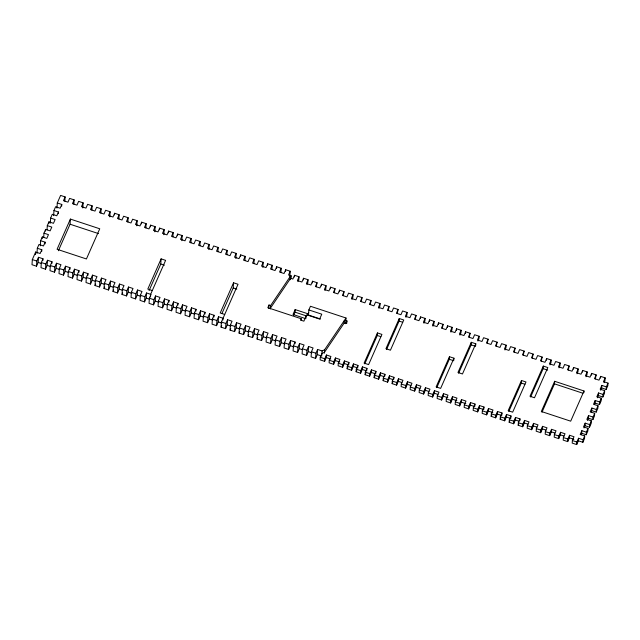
<?xml version="1.0" encoding="UTF-8"?>
<svg xmlns="http://www.w3.org/2000/svg" width="640" height="640" viewBox="0 0 640 640"><rect width="100%" height="100%" fill="white"/><g stroke="black" fill="none" stroke-linecap="round" stroke-linejoin="round"><path stroke-width="0.96" d="M64.856 201.184L65.12 196.904L60.616 195.416L57.288 202.96L61.792 204.448L60.128 208.224L55.624 206.736L53.96 210.512L58.456 212L56.792 215.776L52.296 214.288L50.632 218.064L55.128 219.544L53.464 223.32L48.968 221.832L47.296 225.608L51.8 227.096L50.136 230.872L45.632 229.384L43.968 233.16L48.472 234.64L46.808 238.416L42.304 236.928L40.64 240.704L45.144 242.192L43.48 245.968L38.976 244.48L37.312 248.256L41.816 249.744L40.152 253.512L35.648 252.024L32.32 259.576L32 264.72L36.504 266.2L38.168 262.432L38.488 257.288L42.984 258.776L42.88 260.488M35.488 254.6L35.648 252.024M36.992 253.392L37.312 248.256M36.504 266.2L36.824 261.064L38.488 257.288M40.32 245.848L40.64 240.704M42.2 238.648L42.304 236.928M41.704 251.456L41.816 249.744M42.984 258.776L41.32 262.552L41 267.688L45.504 269.176L47.168 265.4L47.488 260.264L51.992 261.744L51.88 263.464M43.704 237.44L43.968 233.16M45.528 231.096L45.632 229.384M45.04 243.904L45.144 242.192M47.032 229.896L47.296 225.608M45.504 269.176L45.824 264.032L47.488 260.264M48.856 223.552L48.968 221.832M50.312 223.2L50.632 218.064M51.992 261.744L50.328 265.52L50.008 270.664L54.512 272.152L56.176 268.376L56.488 263.232L60.992 264.72L59.328 268.496L59.008 273.64L63.512 275.12L65.176 271.352L65.496 266.208L70 267.696L69.888 269.408M53.64 215.656L53.96 210.512M56.968 208.104L57.288 202.96M54.512 272.152L54.824 267.008L56.488 263.232M58.352 213.712L58.456 212M61.68 206.168L61.792 204.448M63.512 275.12L63.832 269.984L65.496 266.208M58.368 250.752L70.072 224.224L70.392 219.08L99.744 228.776L86.424 258.968L57.072 249.272L70.392 219.08M70 267.696L68.336 271.472L68.016 276.608L72.512 278.096L74.176 274.32L74.496 269.184L79 270.664L78.896 272.384M73.856 204.16L74.12 199.872L69.624 198.392L67.952 202.16L63.456 200.68L65.12 196.904M72.512 278.096L72.832 272.952L74.496 269.184M79 270.664L77.336 274.44L77.016 279.584L81.52 281.072L83.184 277.296L83.504 272.152L88 273.64L87.896 275.352M82.808 207.992L83.128 202.848L78.624 201.36L76.96 205.136L72.456 203.648L74.12 199.872M81.52 281.072L81.84 275.928L83.504 272.152M88 273.64L86.336 277.416L86.024 282.552L90.52 284.04L92.184 280.264L92.504 275.128L97.008 276.616L95.344 280.384L95.024 285.528L99.528 287.016L101.192 283.24L101.512 278.096L106.008 279.584L104.344 283.36L104.024 288.504L108.528 289.984L110.192 286.216L110.512 281.072L115.016 282.56L113.352 286.336L113.032 291.472L117.536 292.96L119.2 289.184L119.512 284.048L124.016 285.536L122.352 289.304L122.032 294.448L126.536 295.936L128.2 292.16L128.52 287.016L133.024 288.504L131.352 292.28L131.04 297.424L135.536 298.904L137.2 295.136L137.52 289.992L142.024 291.48L140.36 295.256L140.04 300.392L144.544 301.88L146.208 298.104L146.528 292.968L151.024 294.448L149.36 298.224L149.048 303.368L153.544 304.856L155.208 301.08L155.528 295.936L160.032 297.424L158.368 301.2L158.048 306.336L162.552 307.824L164.216 304.048L164.536 298.912L169.032 300.4L168.928 302.112M91.864 210.104L92.128 205.824L87.624 204.336L85.96 208.112L81.464 206.624L83.128 202.848M90.52 284.04L90.84 278.904L92.504 275.128M100.864 213.08L101.128 208.792L96.632 207.304L94.968 211.08L90.464 209.592L92.128 205.824M99.528 287.016L99.84 281.872L101.512 278.096M109.816 216.912L110.136 211.768L105.632 210.28L103.968 214.056L99.464 212.568L101.128 208.792M108.528 289.984L108.848 284.848L110.512 281.072M114.528 214.968L114.64 213.256L119.136 214.744L118.872 219.024M117.536 292.96L117.848 287.816L119.512 284.048M127.88 222L128.144 217.712L123.64 216.224L121.976 220L117.472 218.512L119.136 214.744M126.536 295.936L126.856 290.792L128.52 287.016M136.824 225.824L137.144 220.688L132.64 219.2L130.976 222.976L126.48 221.488L128.144 217.712M135.536 298.904L135.856 293.768L137.52 289.992M141.544 223.888L141.648 222.176L146.152 223.656L145.88 227.944M144.544 301.88L144.864 296.736L146.528 292.968M150.544 226.856L150.648 225.144L155.152 226.632L154.832 231.776M150.472 296.888L150.632 294.32L165.616 260.352L161.112 258.864L147.8 289.064L152.296 290.544M153.544 304.856L153.864 299.712L155.528 295.936M159.544 229.832L159.656 228.12L164.152 229.608L163.84 234.744M149.088 290.544L160.792 264.008L161.112 258.864M162.552 307.824L162.864 302.688L164.536 298.912M168.552 232.808L168.656 231.088L173.16 232.576L172.896 236.864M169.032 300.4L167.368 304.168L167.048 309.312L171.552 310.8L173.216 307.024L173.536 301.88L178.04 303.368L177.928 305.08M171.552 310.8L171.872 305.656L173.536 301.88M177.552 235.776L177.664 234.064L182.16 235.552L181.848 240.696M178.04 303.368L176.376 307.144L176.056 312.288L180.56 313.768L182.224 310L182.536 304.856L187.04 306.344L185.376 310.12L185.056 315.256L189.56 316.744L191.224 312.968L191.544 307.832L196.048 309.32L195.936 311.032M180.56 313.768L180.872 308.632L182.536 304.856M190.904 242.808L191.168 238.528L186.664 237.04L185 240.808L180.496 239.328L182.16 235.552M189.56 316.744L189.88 311.6L191.544 307.832M196.048 309.32L194.376 313.088L194.064 318.232L198.56 319.72L200.224 315.944L200.544 310.8L205.048 312.288L204.944 314M199.904 245.784L200.168 241.496L195.664 240.008L194 243.784L189.504 242.296L191.168 238.528M198.56 319.72L198.88 314.576L200.544 310.8M205.048 312.288L203.384 316.064L203.064 321.208L207.568 322.688L209.232 318.92L209.552 313.776L214.048 315.264L213.944 316.976M208.856 249.608L209.176 244.472L204.672 242.984L203.008 246.76L198.504 245.272L200.168 241.496M207.568 322.688L207.888 317.552L209.552 313.776M214.048 315.264L212.384 319.04L212.064 324.176L216.568 325.664L218.232 321.888L218.552 316.752L223.056 318.232L222.952 319.952M217.912 251.728L218.176 247.44L213.672 245.96L212.008 249.728L207.512 248.248L209.176 244.472M216.568 325.664L216.888 320.52L218.552 316.752M294.976 343.736L295.08 342.016L290.576 340.536L290.264 345.672L288.6 349.448L284.096 347.96L284.416 342.824L286.08 339.048L281.576 337.56L281.256 342.704L279.592 346.472L275.088 344.992L275.408 339.848L277.072 336.072L272.576 334.584L272.256 339.728L270.592 343.504L266.088 342.016L266.408 336.872L268.072 333.104L263.568 331.616L263.248 336.752L261.584 340.528L257.088 339.04L257.4 333.904L259.072 330.128L254.568 328.64L254.248 333.784L252.584 337.552L248.08 336.072L248.4 330.928L250.064 327.152L245.56 325.664L245.248 330.808L243.576 334.584L239.08 333.096L239.4 327.952L241.064 324.184L236.56 322.696L236.24 327.832L234.576 331.608L230.072 330.12L230.392 324.984L232.056 321.208L227.56 319.72L227.24 324.864L225.576 328.64L221.072 327.152L221.392 322.008L238.032 284.264L233.536 282.784L220.216 312.976L224.72 314.464M226.912 254.704L227.176 250.416L222.68 248.928L221.016 252.704L216.512 251.216L218.176 247.44M225.576 328.64L225.888 323.496L227.56 319.72M221.92 313.544L233.216 287.92L233.536 282.784M235.864 258.528L236.184 253.392L231.68 251.904L230.016 255.68L225.512 254.192L227.176 250.416M234.576 331.608L234.896 326.472L236.56 322.696M240.576 256.592L240.688 254.872L245.184 256.36L244.92 260.648M243.576 334.584L243.896 329.44L245.56 325.664M253.928 263.616L254.192 259.336L249.688 257.848L248.024 261.624L243.52 260.136L245.184 256.36M252.584 337.552L252.904 332.416L254.568 328.64M262.872 267.448L263.192 262.312L258.688 260.824L257.024 264.592L252.528 263.112L254.192 259.336M261.584 340.528L261.904 335.384L263.568 331.616M267.592 265.512L267.696 263.792L272.2 265.28L271.928 269.568M268.808 308.432L269.016 305L270.632 305.536L290.328 276.328L291.248 275.896L291.088 278.464L290.168 278.904L270.472 308.104M270.424 308.96L270.632 305.536M270.592 343.504L270.912 338.36L272.576 334.584M276.592 268.48L276.696 266.768L281.2 268.256L280.936 272.536M279.592 346.472L279.912 341.336L281.576 337.56M285.592 271.456L285.704 269.744L290.2 271.224L289.888 276.368M290.112 279.76L290.328 276.328M288.6 349.448L288.912 344.304L290.576 340.536M294.44 277L294.544 275.288L299.048 276.768L298.888 279.344L297.888 281.608M293.56 315.4L295 312.152L295.152 309.576L308.088 313.848L307.984 315.56M295.08 342.016L293.416 345.792L293.096 350.936L297.6 352.424L299.264 348.648L299.584 343.504L304.088 344.992L302.424 348.768L302.104 353.904L306.6 355.392L308.272 351.616L308.584 346.48L313.088 347.968L311.424 351.736L311.104 356.88L315.608 358.368L317.272 354.592L317.592 349.448L322.088 350.936L324.608 349.752L346.016 318.008L310.456 306.264L308.84 309.928L308.528 315.064L320.536 319.032M297.6 352.424L297.92 347.28L299.584 343.504M303.44 279.968L303.552 278.256L308.048 279.744L307.888 282.312L306.896 284.576M301.144 320.464L301.248 318.752L267.824 307.712L269.016 305M305.992 317.872L306.096 316.16M306.6 355.392L306.92 350.256L308.584 346.48M312.448 282.944L312.552 281.232L317.056 282.72L316.232 286.8M315.608 358.368L315.928 353.224L317.592 349.448M321.448 285.92L321.552 284.2L326.056 285.688L325.896 288.264L324.896 290.528M344.304 320.544L344.144 323.12L324.448 352.32L321.936 353.512L320.264 357.28L320.112 359.856L324.608 361.344L326.272 357.568L326.432 354.992L330.936 356.48L329.272 360.256L329.112 362.824L333.616 364.312L335.28 360.536L335.44 357.968L339.936 359.456L338.272 363.232L338.112 365.8L342.616 367.288L344.28 363.512L344.44 360.944L348.944 362.424L348.84 364.144M321.824 355.224L322.088 350.936M324.4 353.176L324.608 349.752M324.608 361.344L324.768 358.768L326.432 354.992M330.456 288.888L330.56 287.176L335.064 288.664L334.232 292.744M333.616 364.312L333.776 361.744L335.44 357.968M339.456 291.864L339.56 290.152L344.064 291.64L343.24 295.72M342.616 367.288L342.776 364.712L344.44 360.944M346.016 318.008L345.696 323.152L346.8 323.512M346.848 322.656L346.96 320.944L345.856 320.576M357.84 367.112L357.944 365.4L353.448 363.912L353.288 366.488L351.624 370.256L347.12 368.776L347.28 366.2L348.944 362.424M344.064 291.64L342.4 295.408L346.904 296.896L348.568 293.12L353.064 294.608L352.912 297.176L351.912 299.448M351.624 370.256L351.776 367.688L353.448 363.912M366.84 370.088L366.952 368.376L362.448 366.888L362.288 369.456L360.624 373.232L356.12 371.744L356.28 369.176L357.944 365.4M353.064 294.608L351.4 298.384L355.904 299.872L357.568 296.096L362.072 297.584L361.248 301.664M360.624 373.232L360.784 370.664L362.448 366.888M375.848 373.064L375.952 371.344L371.448 369.864L371.288 372.432L369.624 376.208L365.128 374.72L365.288 372.152L366.952 368.376M362.072 297.584L360.408 301.36L364.912 302.84L366.576 299.072L371.072 300.552L370.248 304.632M369.624 376.208L369.784 373.632L371.448 369.864M384.848 376.032L384.96 374.32L380.456 372.832L380.296 375.408L378.632 379.176L374.128 377.688L374.288 375.12L375.952 371.344M364.76 363.856L377.272 335.488L377.432 332.92L381.928 334.408L368.616 364.6L364.112 363.112L377.432 332.92M371.072 300.552L369.408 304.328L373.912 305.816L375.576 302.04L380.08 303.528L379.92 306.096L378.92 308.36M378.632 379.176L378.792 376.608L380.456 372.832M393.856 379.008L393.96 377.296L389.456 375.808L389.296 378.376L387.632 382.152L383.136 380.664L383.288 378.096L384.96 374.32M380.08 303.528L378.416 307.304L382.912 308.792L384.576 305.016L389.08 306.504L388.256 310.584M387.632 382.152L387.792 379.584L389.456 375.808M474.888 405.76L474.992 404.048L470.488 402.56L470.328 405.136L468.664 408.912L464.16 407.424L464.32 404.848L465.984 401.08L461.488 399.592L461.328 402.16L459.664 405.936L455.16 404.448L455.32 401.88L456.984 398.104L452.48 396.616L452.32 399.192L450.656 402.96L446.16 401.472L446.312 398.904L447.984 395.128L443.48 393.648L443.32 396.216L441.656 399.992L437.152 398.504L437.312 395.936L438.976 392.16L434.472 390.672L434.312 393.24L432.648 397.016L428.152 395.528L428.312 392.96L429.976 389.184L425.472 387.696L425.312 390.272L423.648 394.04L419.144 392.56L419.304 389.984L420.968 386.216L416.472 384.728L416.312 387.296L414.648 391.072L410.144 389.584L410.304 387.016L411.968 383.24L407.464 381.752L407.304 384.32L405.64 388.096L401.136 386.608L401.296 384.04L402.96 380.264L398.464 378.776L398.304 381.352L396.64 385.128L392.136 383.64L392.296 381.064L393.96 377.296M389.08 306.504L387.416 310.272L391.92 311.76L393.584 307.984L398.088 309.472L397.256 313.552M386.592 349.44L399.096 321.08L399.256 318.512L403.76 319.992L390.44 350.192L385.944 348.704L399.256 318.512M396.64 385.128L396.8 382.552L398.464 378.776M398.088 309.472L396.424 313.248L400.92 314.736L402.584 310.96L407.088 312.448L406.928 315.016L405.928 317.28M405.64 388.096L405.8 385.528L407.464 381.752M407.088 312.448L405.424 316.224L409.928 317.704L411.592 313.936L416.088 315.424L415.264 319.504M414.648 391.072L414.8 388.496L416.472 384.728M420.488 318.624L420.592 316.904L425.096 318.392L424.936 320.96L423.936 323.232M423.648 394.04L423.808 391.472L425.472 387.696M429.488 321.592L429.6 319.88L434.096 321.368L433.936 323.936L432.944 326.2M432.648 397.016L432.808 394.448L434.472 390.672M438.496 324.568L438.6 322.856L443.104 324.336L442.28 328.416M441.656 399.992L441.816 397.416L443.48 393.648M447.496 327.536L447.6 325.824L452.104 327.312L451.944 329.88L450.944 332.144M436.784 387.64L449.296 359.272L449.456 356.704L453.96 358.192L453.848 359.904M450.656 402.96L450.816 400.392L452.48 396.616M456.504 330.512L456.608 328.8L461.112 330.288L460.952 332.856L459.952 335.12M459.664 405.936L459.824 403.368L461.488 399.592M465.504 333.488L465.608 331.768L470.112 333.256L469.288 337.336M458.616 373.224L471.128 344.864L471.288 342.296L475.784 343.776L475.68 345.496M468.664 408.912L468.824 406.336L470.488 402.56M474.992 404.048L473.328 407.824L473.168 410.392L477.672 411.88L479.336 408.104L479.488 405.536L483.992 407.024L483.888 408.736M470.112 333.256L468.448 337.032L472.952 338.52L474.616 334.744L479.112 336.232L478.96 338.8L477.96 341.064M477.672 411.88L477.824 409.312L479.488 405.536M483.992 407.024L482.328 410.8L482.168 413.368L486.672 414.856L488.336 411.08L488.496 408.512L493 410L491.336 413.768L491.176 416.344L495.672 417.824L497.336 414.056L497.496 411.48L502 412.968L501.896 414.68M479.112 336.232L477.448 340.008L481.952 341.488L483.616 337.72L488.12 339.208L487.296 343.288M486.672 414.856L486.832 412.28L488.496 408.512M488.12 339.208L486.456 342.976L490.952 344.464L492.624 340.688L497.12 342.176L496.296 346.256M495.672 417.824L495.832 415.256L497.496 411.48M510.896 417.656L511 415.944L506.504 414.456L506.344 417.024L504.68 420.8L500.176 419.312L500.336 416.744L502 412.968M497.12 342.176L495.456 345.952L499.96 347.44L501.624 343.664L506.128 345.152L505.968 347.72L504.968 349.984M504.68 420.8L504.84 418.232L506.504 414.456M519.904 420.632L520.008 418.912L515.504 417.432L515.344 420L513.68 423.776L509.184 422.288L509.336 419.72L511 415.944M506.128 345.152L504.464 348.928L508.96 350.408L510.624 346.64L515.128 348.12L514.304 352.2M513.68 423.776L513.84 421.2L515.504 417.432M578.368 440.808L582.872 442.296L583.032 439.728L578.528 438.24L578.368 440.808L576.704 444.584L572.2 443.096L572.36 440.528L574.024 436.752L569.528 435.264L569.368 437.84L567.704 441.608L563.2 440.128L563.36 437.552L565.024 433.784L560.52 432.296L560.36 434.864L558.696 438.64L554.2 437.152L554.36 434.584L556.024 430.808L551.52 429.32L551.36 431.888L549.696 435.664L545.192 434.176L545.352 431.608L547.016 427.832L542.512 426.344L542.36 428.92L540.688 432.696L536.192 431.208L536.352 428.632L538.016 424.864L533.512 423.376L533.352 425.944L531.688 429.72L527.184 428.232L527.344 425.664L529.008 421.888L524.512 420.4L524.352 422.976L522.688 426.744L518.184 425.256L518.344 422.688L520.008 418.912M508.816 411.424L521.328 383.056L521.48 380.488L525.984 381.976L512.672 412.168L508.168 410.68L521.48 380.488M515.128 348.12L513.464 351.896L517.968 353.384L519.632 349.608L524.136 351.096L523.304 355.176M522.688 426.744L522.848 424.176L524.512 420.4M524.136 351.096L522.464 354.872L526.968 356.36L528.632 352.584L533.136 354.072L532.312 358.152M531.688 429.72L531.848 427.152L533.512 423.376M533.136 354.072L531.472 357.84L535.976 359.328L537.64 355.552L542.136 357.04L541.312 361.12M530.64 397.008L543.152 368.648L543.312 366.08L547.816 367.56L534.496 397.76L529.992 396.272L543.312 366.08M540.688 432.696L540.848 430.12L542.512 426.344M546.536 360.24L546.64 358.528L551.144 360.016L550.984 362.584L549.984 364.848M549.696 435.664L549.856 433.096L551.52 429.32M541.984 412.224L554.496 383.856L554.656 381.288L584.008 390.984L583.896 392.696M551.144 360.016L549.48 363.792L553.976 365.272L555.648 361.504L560.144 362.992L559.984 365.56L558.984 367.824M558.696 438.64L558.856 436.064L560.52 432.296M560.144 362.992L558.48 366.76L562.984 368.248L564.648 364.472L569.152 365.96L568.328 370.04M567.704 441.608L567.864 439.04L569.528 435.264M573.544 369.16L573.648 367.448L578.152 368.936L577.992 371.504L576.992 373.768M576.704 444.584L576.864 442.016L578.528 438.24M582.552 372.136L582.656 370.424L587.16 371.904L587 374.48L586 376.744M581.696 433.264L581.856 430.688L586.36 432.176L586.2 434.752L581.696 433.264L581.032 434.768M585.032 425.712L585.184 423.144L589.688 424.632L589.528 427.2L585.032 425.712L584.032 427.976M581.856 430.688L580.192 434.464L584.696 435.952L584.536 438.52L582.872 442.296M588.36 418.168L588.52 415.592L593.016 417.08L592.856 419.648L588.36 418.168L587.36 420.432M585.184 423.144L583.52 426.92L588.024 428.4L587.864 430.976L586.2 434.752M591.552 375.104L591.656 373.392L596.16 374.88L595.336 378.96M591.688 410.616L591.848 408.048L596.344 409.536L596.192 412.104L591.688 410.616L591.024 412.128M588.52 415.592L586.856 419.368L591.352 420.856L591.192 423.424L589.528 427.2M595.016 403.072L595.176 400.496L599.68 401.984L599.52 404.552L595.016 403.072L594.352 404.576M591.848 408.048L590.184 411.824L594.68 413.304L594.52 415.88L592.856 419.648M598.344 395.52L598.504 392.952L603.008 394.44L602.848 397.008L598.344 395.52L597.344 397.784M595.176 400.496L593.512 404.272L598.016 405.76L597.856 408.328L596.192 412.104M600.552 378.08L600.664 376.368L605.16 377.856L605 380.424L604.008 382.688M601.672 387.976L601.832 385.4L606.336 386.888L606.176 389.456L601.672 387.976L600.672 390.24M598.504 392.952L596.84 396.728L601.344 398.208L601.184 400.784L599.52 404.552M601.832 385.4L600.168 389.176L604.672 390.664L604.512 393.232L602.848 397.008M605.16 377.856L603.496 381.624L608 383.112L607.84 385.688L606.176 389.456M110.136 211.768L108.472 215.544L112.976 217.024L114.64 213.256M95.024 285.528L95.688 284.016M104.024 288.504L104.696 286.992M137.144 220.688L135.48 224.464L139.984 225.944L141.648 222.176M113.032 291.472L113.696 289.968M146.152 223.656L144.488 227.432L148.984 228.92L150.648 225.144M122.032 294.448L122.696 292.936M155.152 226.632L153.488 230.408L157.992 231.896L159.656 228.12M164.152 229.608L162.488 233.376L166.992 234.864L168.656 231.088M173.16 232.576L171.496 236.352L176 237.84L177.664 234.064M236.184 253.392L234.52 257.16L239.016 258.648L240.688 254.872M221.072 327.152L221.736 325.64M230.072 330.12L230.744 328.616M263.192 262.312L261.528 266.08L266.032 267.568L267.696 263.792M239.08 333.096L239.744 331.584M272.2 265.28L270.528 269.056L275.032 270.544L276.696 266.768M248.08 336.072L248.744 334.56M281.2 268.256L279.536 272.032L284.04 273.512L285.704 269.744M257.088 339.04L257.752 337.536M290.2 271.224L288.536 275L291.248 275.896M294.544 275.288L292.88 279.056L291.088 278.464M299.048 276.768L297.384 280.544L301.888 282.032L303.552 278.256M308.048 279.744L306.384 283.52L310.888 285.008L312.552 281.232M295.152 309.576L293.008 314.456L305.936 318.728M317.056 282.72L315.392 286.488L319.888 287.976L321.552 284.2M301.248 318.752L300.648 320.104L303.88 321.168L306.688 314.8L319.624 319.072L321.776 314.192L308.84 309.928M308.088 313.848L308.688 312.496M326.056 285.688L324.392 289.464L328.896 290.952L330.56 287.176M335.064 288.664L333.4 292.44L337.896 293.92L339.56 290.152M346.96 320.944L345.76 323.648L344.144 323.12M347.12 368.776L347.784 367.264M356.12 371.744L356.792 370.232M365.128 374.72L365.792 373.208M374.128 377.688L374.792 376.184M383.136 380.664L383.8 379.152M416.088 315.424L414.424 319.192L418.928 320.68L420.592 316.904M392.136 383.64L392.8 382.128M425.096 318.392L423.432 322.168L427.936 323.656L429.6 319.88M434.096 321.368L432.432 325.144L436.936 326.624L438.6 322.856M443.104 324.336L441.44 328.112L445.936 329.6L447.6 325.824M452.104 327.312L450.44 331.088L454.944 332.576L456.608 328.8M449.456 356.704L436.136 386.896L440.64 388.384L453.96 358.192M461.112 330.288L459.44 334.056L463.944 335.544L465.608 331.768M471.288 342.296L457.968 372.488L462.472 373.976L475.784 343.776M491.176 416.344L491.84 414.832M500.176 419.312L500.84 417.808M509.184 422.288L509.848 420.776M542.136 357.04L540.472 360.816L544.976 362.304L546.64 358.528M518.184 425.256L518.848 423.752M554.656 381.288L541.336 411.48L570.688 421.176L584.008 390.984M569.152 365.96L567.488 369.736L571.984 371.224L573.648 367.448M578.152 368.936L576.488 372.712L580.992 374.192L582.656 370.424M587.16 371.904L585.488 375.68L589.992 377.168L591.656 373.392M596.16 374.88L594.496 378.656L599 380.144L600.664 376.368M583.032 439.728L584.696 435.952M586.36 432.176L588.024 428.4M589.688 424.632L591.352 420.856M593.016 417.08L594.68 413.304M596.344 409.536L598.016 405.76M599.68 401.984L601.344 398.208M603.008 394.44L604.672 390.664M606.336 386.888L608 383.112M399.096 321.08L402.696 322.272M471.128 344.864L475.624 346.352M543.152 368.648L547.656 370.136M554.496 383.856L582.896 393.24M70.072 224.224L98.48 233.6M160.792 264.008L164.392 265.2M233.216 287.92L236.816 289.112M377.272 335.488L380.872 336.68M449.296 359.272L453.8 360.76M521.328 383.056L524.928 384.248M295 312.152L306.08 315.808M32.32 259.576L36.824 261.064M41.32 262.552L45.824 264.032M50.328 265.52L54.824 267.008M59.328 268.496L63.832 269.984M68.336 271.472L72.832 272.952M77.336 274.44L81.84 275.928M86.336 277.416L90.84 278.904M95.344 280.384L99.84 281.872M104.344 283.36L108.848 284.848M113.352 286.336L117.848 287.816M122.352 289.304L126.856 290.792M131.352 292.28L135.856 293.768M140.36 295.256L144.864 296.736M149.36 298.224L153.864 299.712M158.368 301.2L162.864 302.688M167.368 304.168L171.872 305.656M176.376 307.144L180.872 308.632M185.376 310.12L189.88 311.6M194.376 313.088L198.88 314.576M203.384 316.064L207.888 317.552M212.384 319.04L216.888 320.52M221.392 322.008L225.888 323.496M230.392 324.984L234.896 326.472M239.4 327.952L243.896 329.44M248.4 330.928L252.904 332.416M257.4 333.904L261.904 335.384M266.408 336.872L270.912 338.36M275.408 339.848L279.912 341.336M284.416 342.824L288.912 344.304M293.416 345.792L297.92 347.28M302.424 348.768L306.92 350.256M311.424 351.736L315.928 353.224M38.168 262.432L40.864 263.32M47.168 265.4L50.768 266.592M56.176 268.376L59.776 269.568M65.176 271.352L68.776 272.536M74.176 274.32L77.784 275.512M83.184 277.296L86.784 278.48M92.184 280.264L95.792 281.456M101.192 283.24L104.792 284.432M110.192 286.216L113.792 287.4M119.2 289.184L122.8 290.376M128.2 292.16L131.8 293.352M137.2 295.136L140.808 296.32M146.208 298.104L149.496 299.192M155.208 301.08L158.808 302.264M164.216 304.048L166.912 304.944M173.216 307.024L176.816 308.216M182.224 310L185.824 311.184M191.224 312.968L194.824 314.16M200.224 315.944L203.832 317.136M209.232 318.92L212.832 320.104M218.232 321.888L221.832 323.08M227.24 324.864L230.84 326.048M236.24 327.832L239.84 329.024M245.248 330.808L248.848 332M254.248 333.784L257.848 334.968M263.248 336.752L266.856 337.944M272.256 339.728L275.856 340.92M281.256 342.704L284.856 343.888M290.264 345.672L293.864 346.864M299.264 348.648L301.968 349.536M308.272 351.616L311.872 352.808M317.272 354.592L321.776 356.08M326.272 357.568L330.776 359.056M335.28 360.536L339.784 362.024M344.28 363.512L348.784 365M353.288 366.488L357.784 367.968M362.288 369.456L366.792 370.944M371.288 372.432L375.792 373.92M380.296 375.408L383.896 376.592M389.296 378.376L392.904 379.568M398.304 381.352L401.904 382.536M407.304 384.32L410.904 385.512M416.312 387.296L419.912 388.488M425.312 390.272L428.912 391.456M434.312 393.24L437.92 394.432M443.32 396.216L447.824 397.704M452.32 399.192L456.824 400.672M461.328 402.16L465.824 403.648M470.328 405.136L474.832 406.624M479.336 408.104L483.832 409.592M488.336 411.08L492.84 412.568M497.336 414.056L501.84 415.536M506.344 417.024L510.848 418.512M515.344 420L518.944 421.192M524.352 422.976L527.952 424.16M533.352 425.944L536.952 427.136M542.36 428.92L545.96 430.104M551.36 431.888L554.96 433.08M560.36 434.864L563.968 436.056M569.368 437.84L573.872 439.32M320.264 357.28L324.768 358.768M329.272 360.256L333.776 361.744M338.272 363.232L342.776 364.712M347.28 366.2L351.776 367.688M356.28 369.176L360.784 370.664M365.288 372.152L369.784 373.632M374.288 375.12L378.792 376.608M383.288 378.096L387.792 379.584M392.296 381.064L396.8 382.552M401.296 384.04L405.8 385.528M410.304 387.016L414.8 388.496M419.304 389.984L423.808 391.472M428.312 392.96L432.808 394.448M437.312 395.936L441.816 397.416M446.312 398.904L450.816 400.392M455.32 401.88L459.824 403.368M464.32 404.848L468.824 406.336M473.328 407.824L477.824 409.312M482.328 410.8L486.832 412.28M491.336 413.768L495.832 415.256M500.336 416.744L504.84 418.232M509.336 419.72L513.84 421.2M518.344 422.688L522.848 424.176M527.344 425.664L531.848 427.152M536.352 428.632L540.848 430.12M545.352 431.608L549.856 433.096M554.36 434.584L558.856 436.064M563.36 437.552L567.864 439.04M572.36 440.528L576.864 442.016"/></g></svg>
